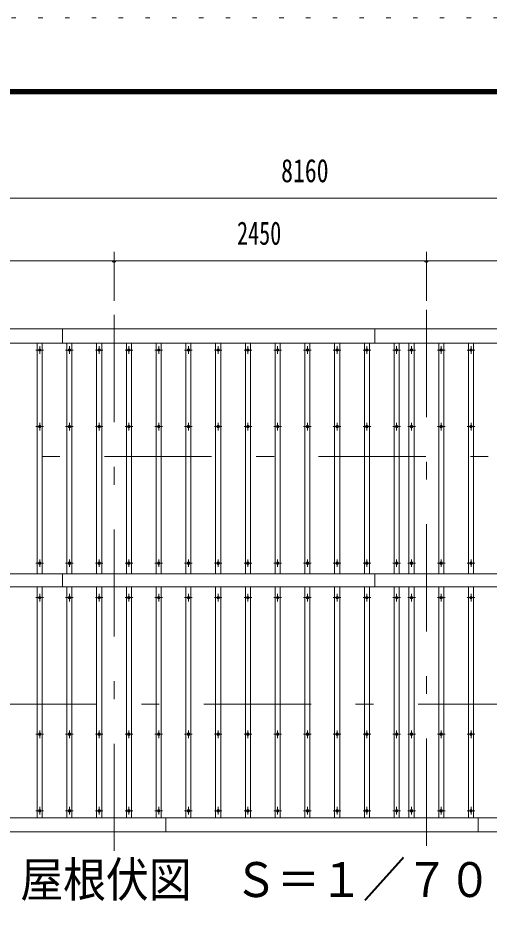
# Model space of a CAD drawing. Units: millimetres, scale not verified. Extents: x -30294 to 30299, y -14700 to 14700.
# Drawn here: x -5561 to -1864, y 7701 to 14700 of the extents above; entities that cross this region are included whole.
import ezdxf
from ezdxf.enums import TextEntityAlignment as Align

# ---------------------------------------------------------------- set-up
doc = ezdxf.new("R2010")
doc.units = ezdxf.units.MM
doc.header["$LTSCALE"] = 70
doc.linetypes.add('USER3', pattern=[24, 12, -5, 2, -5])
doc.linetypes.add('USER4', pattern=[3, 0.5, -2.5])
for name, color, linetype, lineweight in [('0-2_1-0BOLD', 7, 'Continuous', 18), ('0-3_1-2CENTER', 3, 'USER3', 18), ('0-4_1-4THIN', 4, 'Continuous', 18), ('0-5_1-5DIM', 3, 'Continuous', 18), ('0-C_F-F', 5, 'Continuous', 18), ('0-D_F-E_J_ADD', 5, 'USER4', 18)]:
    doc.layers.add(name, color=color, linetype=linetype, lineweight=lineweight)
doc.styles.add('ＭＳ ゴシック', font='')
doc.styles.get('ＭＳ ゴシック').set_extended_font_data('MS Gothic')

msp = doc.modelspace()

# ---------------------------------------------------------------- linework, layer by layer
at = {"layer": '0-2_1-0BOLD'}
for p, q in [((-5211.37, 12152.54), (-5211.37, 12262.54)), ((-2761.37, 12262.54), (-2761.37, 12152.54)), ((-7311.37, 12152.54), (848.62, 12152.54)), ((-5211.37, 10242.03), (-5211.37, 10343.06)), ((-2761.37, 10343.06), (-2761.37, 10242.03)), ((848.62, 8432.54), (-7311.37, 8432.54)), ((-4401.37, 8432.54), (-4401.37, 8322.54)), ((-1951.37, 8432.54), (-1951.37, 8322.54))]:
    msp.add_line(p, q, dxfattribs=at)
for points in [[(-7311.37, 10343.06), (-7311.37, 12262.54), (848.62, 12262.54), (848.62, 10343.06)], [(848.62, 8322.54), (-7311.37, 8322.54), (-7311.37, 10242.03), (848.62, 10242.03)]]:
    msp.add_lwpolyline(points, close=True, dxfattribs=at)
for centre in [(-5389.7, 12097.54), (-5156.37, 12097.54), (-4923.04, 12097.54), (-4689.7, 12097.54), (-4456.37, 12097.54), (-4223.04, 12097.54), (-3989.7, 12097.54), (-3756.37, 12097.54), (-3523.04, 12097.54), (-3289.7, 12097.54), (-3056.37, 12097.54), (-2823.04, 12097.54), (-2589.7, 12097.54), (-2473.04, 12097.54), (-2239.7, 12097.54), (-2006.37, 12097.54), (-5389.7, 11497.54), (-5156.37, 11497.54), (-4923.04, 11497.54), (-4689.7, 11497.54), (-4456.37, 11497.54), (-4223.04, 11497.54), (-3989.7, 11497.54), (-3756.37, 11497.54), (-3523.04, 11497.54), (-3289.7, 11497.54), (-3056.37, 11497.54), (-2823.04, 11497.54), (-2589.7, 11497.54), (-2473.04, 11497.54), (-2239.7, 11497.54), (-2006.37, 11497.54), (-5389.7, 10427.54), (-5156.37, 10427.54), (-4923.04, 10427.54), (-4689.7, 10427.54), (-4456.37, 10427.54), (-4223.04, 10427.54), (-3989.7, 10427.54), (-3756.37, 10427.54), (-3523.04, 10427.54), (-3289.7, 10427.54), (-3056.37, 10427.54), (-2823.04, 10427.54), (-2589.7, 10427.54), (-2473.04, 10427.54), (-2239.7, 10427.54), (-2006.37, 10427.54), (-5389.7, 10157.54), (-5156.37, 10157.54), (-4923.04, 10157.54), (-4689.7, 10157.54), (-4456.37, 10157.54), (-4223.04, 10157.54), (-3989.7, 10157.54), (-3756.37, 10157.54), (-3523.04, 10157.54), (-3289.7, 10157.54), (-3056.37, 10157.54), (-2823.04, 10157.54), (-2589.7, 10157.54), (-2473.04, 10157.54), (-2239.7, 10157.54), (-2006.37, 10157.54), (-5389.7, 9087.55), (-5156.37, 9087.55), (-4923.04, 9087.55), (-4689.7, 9087.55), (-4456.37, 9087.55), (-4223.04, 9087.55), (-3989.7, 9087.55), (-3756.37, 9087.55), (-3523.04, 9087.55), (-3289.7, 9087.55), (-3056.37, 9087.55), (-2823.04, 9087.55), (-2589.7, 9087.55), (-2473.04, 9087.55), (-2239.7, 9087.55), (-2006.37, 9087.55), (-5389.7, 8487.55), (-5156.37, 8487.55), (-4923.04, 8487.55), (-4689.7, 8487.55), (-4456.37, 8487.55), (-4223.04, 8487.55), (-3989.7, 8487.55), (-3756.37, 8487.55), (-3523.04, 8487.55), (-3289.7, 8487.55), (-3056.37, 8487.55), (-2823.04, 8487.55), (-2589.7, 8487.55), (-2473.04, 8487.55), (-2239.7, 8487.55), (-2006.37, 8487.55)]:
    msp.add_circle(centre, 10, dxfattribs=at)
at = {"layer": '0-3_1-2CENTER'}
for p, q in [((-4806.37, 8172.54), (-4806.37, 12412.55)), ((-2356.37, 12412.55), (-2356.37, 8172.54)), ((-5389.7, 12127.54), (-5389.7, 12067.54)), ((-5156.37, 12067.54), (-5156.37, 12127.54)), ((-4923.04, 12127.54), (-4923.04, 12067.54)), ((-4689.7, 12067.54), (-4689.7, 12127.54)), ((-4456.37, 12127.54), (-4456.37, 12067.54)), ((-4223.04, 12067.54), (-4223.04, 12127.54)), ((-3989.7, 12127.54), (-3989.7, 12067.54)), ((-3756.37, 12067.54), (-3756.37, 12127.54)), ((-3523.04, 12127.54), (-3523.04, 12067.54)), ((-3289.7, 12067.54), (-3289.7, 12127.54)), ((-3056.37, 12127.54), (-3056.37, 12067.54)), ((-2823.04, 12127.54), (-2823.04, 12067.54)), ((-2589.7, 12127.54), (-2589.7, 12067.54)), ((-2473.04, 12067.54), (-2473.04, 12127.54)), ((-2239.7, 12067.54), (-2239.7, 12127.54)), ((-2006.37, 12127.54), (-2006.37, 12067.54)), ((-5359.71, 12097.54), (-5419.71, 12097.54)), ((-5126.37, 12097.54), (-5186.37, 12097.54)), ((-4893.04, 12097.54), (-4953.04, 12097.54)), ((-4659.71, 12097.54), (-4719.71, 12097.54)), ((-4426.37, 12097.54), (-4486.37, 12097.54)), ((-4193.04, 12097.54), (-4253.04, 12097.54)), ((-3959.71, 12097.54), (-4019.71, 12097.54)), ((-3726.37, 12097.54), (-3786.37, 12097.54)), ((-3493.04, 12097.54), (-3553.04, 12097.54)), ((-3259.71, 12097.54), (-3319.71, 12097.54)), ((-3026.37, 12097.54), (-3086.37, 12097.54)), ((-2793.04, 12097.54), (-2853.04, 12097.54)), ((-2559.71, 12097.54), (-2619.71, 12097.54)), ((-2443.04, 12097.54), (-2503.04, 12097.54)), ((-2209.7, 12097.54), (-2269.7, 12097.54)), ((-1976.37, 12097.54), (-2036.37, 12097.54)), ((-5419.71, 11497.54), (-5359.71, 11497.54)), ((-5389.7, 11467.54), (-5389.7, 11527.54)), ((-5126.37, 11497.54), (-5186.37, 11497.54)), ((-5156.37, 11527.54), (-5156.37, 11467.54)), ((-4953.04, 11497.54), (-4893.04, 11497.54)), ((-4923.04, 11467.54), (-4923.04, 11527.54)), ((-4659.71, 11497.54), (-4719.71, 11497.54)), ((-4689.7, 11527.54), (-4689.7, 11467.54)), ((-4486.37, 11497.54), (-4426.37, 11497.54)), ((-4456.37, 11467.54), (-4456.37, 11527.54)), ((-4193.04, 11497.54), (-4253.04, 11497.54)), ((-4223.04, 11527.54), (-4223.04, 11467.54)), ((-4019.71, 11497.54), (-3959.71, 11497.54)), ((-3989.7, 11467.54), (-3989.7, 11527.54)), ((-3726.37, 11497.54), (-3786.37, 11497.54)), ((-3756.37, 11527.54), (-3756.37, 11467.54)), ((-3553.04, 11497.54), (-3493.04, 11497.54)), ((-3523.04, 11467.54), (-3523.04, 11527.54)), ((-3259.71, 11497.54), (-3319.71, 11497.54)), ((-3289.7, 11527.54), (-3289.7, 11467.54)), ((-3086.37, 11497.54), (-3026.37, 11497.54)), ((-3056.37, 11467.54), (-3056.37, 11527.54)), ((-2793.04, 11497.54), (-2853.04, 11497.54)), ((-2823.04, 11527.54), (-2823.04, 11467.54)), ((-2619.71, 11497.54), (-2559.71, 11497.54)), ((-2589.7, 11527.54), (-2589.7, 11467.54)), ((-2503.04, 11497.54), (-2443.04, 11497.54)), ((-2473.04, 11467.54), (-2473.04, 11527.54)), ((-2269.7, 11497.54), (-2209.7, 11497.54)), ((-2239.7, 11467.54), (-2239.7, 11527.54)), ((-1976.37, 11497.54), (-2036.37, 11497.54)), ((-2006.37, 11527.54), (-2006.37, 11467.54)), ((998.63, 11262.54), (-7461.37, 11262.54)), ((-5389.7, 10397.54), (-5389.7, 10457.54)), ((-5156.37, 10457.54), (-5156.37, 10397.54)), ((-4923.04, 10457.54), (-4923.04, 10397.54)), ((-4689.7, 10397.54), (-4689.7, 10457.54)), ((-4456.37, 10397.54), (-4456.37, 10457.54)), ((-4223.04, 10457.54), (-4223.04, 10397.54)), ((-3989.7, 10457.54), (-3989.7, 10397.54)), ((-3756.37, 10397.54), (-3756.37, 10457.54)), ((-3523.04, 10397.54), (-3523.04, 10457.54)), ((-3289.7, 10457.54), (-3289.7, 10397.54)), ((-3056.37, 10457.54), (-3056.37, 10397.54)), ((-2823.04, 10397.54), (-2823.04, 10457.54)), ((-2589.7, 10397.54), (-2589.7, 10457.54)), ((-2473.04, 10457.54), (-2473.04, 10397.54)), ((-2239.7, 10457.54), (-2239.7, 10397.54)), ((-2006.37, 10397.54), (-2006.37, 10457.54)), ((-5359.71, 10427.54), (-5419.71, 10427.54)), ((-5186.37, 10427.54), (-5126.37, 10427.54)), ((-4893.04, 10427.54), (-4953.04, 10427.54)), ((-4659.71, 10427.54), (-4719.71, 10427.54)), ((-4426.37, 10427.54), (-4486.37, 10427.54)), ((-4253.04, 10427.54), (-4193.04, 10427.54)), ((-3959.71, 10427.54), (-4019.71, 10427.54)), ((-3726.37, 10427.54), (-3786.37, 10427.54)), ((-3493.04, 10427.54), (-3553.04, 10427.54)), ((-3319.71, 10427.54), (-3259.71, 10427.54)), ((-3026.37, 10427.54), (-3086.37, 10427.54)), ((-2793.04, 10427.54), (-2853.04, 10427.54)), ((-2559.71, 10427.54), (-2619.71, 10427.54)), ((-2503.04, 10427.54), (-2443.04, 10427.54)), ((-2209.7, 10427.54), (-2269.7, 10427.54)), ((-1976.37, 10427.54), (-2036.37, 10427.54)), ((-5359.71, 10157.54), (-5419.71, 10157.54)), ((-5389.7, 10127.55), (-5389.7, 10187.55)), ((-5126.37, 10157.54), (-5186.37, 10157.54)), ((-5156.37, 10187.55), (-5156.37, 10127.55)), ((-4893.04, 10157.54), (-4953.04, 10157.54)), ((-4923.04, 10187.55), (-4923.04, 10127.55)), ((-4719.71, 10157.54), (-4659.71, 10157.54)), ((-4689.7, 10127.55), (-4689.7, 10187.55)), ((-4426.37, 10157.54), (-4486.37, 10157.54)), ((-4456.37, 10127.55), (-4456.37, 10187.55)), ((-4193.04, 10157.54), (-4253.04, 10157.54)), ((-4223.04, 10187.55), (-4223.04, 10127.55)), ((-3959.71, 10157.54), (-4019.71, 10157.54)), ((-3989.7, 10187.55), (-3989.7, 10127.55)), ((-3786.37, 10157.54), (-3726.37, 10157.54)), ((-3756.37, 10127.55), (-3756.37, 10187.55)), ((-3493.04, 10157.54), (-3553.04, 10157.54)), ((-3523.04, 10127.55), (-3523.04, 10187.55)), ((-3259.71, 10157.54), (-3319.71, 10157.54)), ((-3289.7, 10187.55), (-3289.7, 10127.55)), ((-3026.37, 10157.54), (-3086.37, 10157.54)), ((-3056.37, 10187.55), (-3056.37, 10127.55)), ((-2853.04, 10157.54), (-2793.04, 10157.54)), ((-2823.04, 10127.55), (-2823.04, 10187.55)), ((-2559.71, 10157.54), (-2619.71, 10157.54)), ((-2589.7, 10127.55), (-2589.7, 10187.55)), ((-2443.04, 10157.54), (-2503.04, 10157.54)), ((-2473.04, 10187.55), (-2473.04, 10127.55)), ((-2209.7, 10157.54), (-2269.7, 10157.54)), ((-2239.7, 10187.55), (-2239.7, 10127.55)), ((-2036.37, 10157.54), (-1976.37, 10157.54)), ((-2006.37, 10127.55), (-2006.37, 10187.55)), ((-7461.37, 9322.54), (998.63, 9322.54)), ((-5389.7, 9117.55), (-5389.7, 9057.54)), ((-5156.37, 9057.54), (-5156.37, 9117.55)), ((-4923.04, 9117.55), (-4923.04, 9057.54)), ((-4689.7, 9057.54), (-4689.7, 9117.55)), ((-4456.37, 9117.55), (-4456.37, 9057.54)), ((-4223.04, 9057.54), (-4223.04, 9117.55)), ((-3989.7, 9117.55), (-3989.7, 9057.54)), ((-3756.37, 9057.54), (-3756.37, 9117.55)), ((-3523.04, 9117.55), (-3523.04, 9057.54)), ((-3289.7, 9057.54), (-3289.7, 9117.55)), ((-3056.37, 9117.55), (-3056.37, 9057.54)), ((-2823.04, 9117.55), (-2823.04, 9057.54)), ((-2589.7, 9117.55), (-2589.7, 9057.54)), ((-2473.04, 9057.54), (-2473.04, 9117.55)), ((-2239.7, 9057.54), (-2239.7, 9117.55)), ((-2006.37, 9117.55), (-2006.37, 9057.54)), ((-5359.71, 9087.55), (-5419.71, 9087.55)), ((-5126.37, 9087.55), (-5186.37, 9087.55)), ((-4893.04, 9087.55), (-4953.04, 9087.55)), ((-4659.71, 9087.55), (-4719.71, 9087.55)), ((-4426.37, 9087.55), (-4486.37, 9087.55)), ((-4193.04, 9087.55), (-4253.04, 9087.55)), ((-3959.71, 9087.55), (-4019.71, 9087.55)), ((-3726.37, 9087.55), (-3786.37, 9087.55)), ((-3493.04, 9087.55), (-3553.04, 9087.55)), ((-3259.71, 9087.55), (-3319.71, 9087.55)), ((-3026.37, 9087.55), (-3086.37, 9087.55)), ((-2793.04, 9087.55), (-2853.04, 9087.55)), ((-2559.71, 9087.55), (-2619.71, 9087.55)), ((-2443.04, 9087.55), (-2503.04, 9087.55)), ((-2209.7, 9087.55), (-2269.7, 9087.55)), ((-1976.37, 9087.55), (-2036.37, 9087.55)), ((-5419.71, 8487.55), (-5359.71, 8487.55)), ((-5389.7, 8517.55), (-5389.7, 8457.55)), ((-5186.37, 8487.55), (-5126.37, 8487.55)), ((-5156.37, 8517.55), (-5156.37, 8457.55)), ((-4953.04, 8487.55), (-4893.04, 8487.55)), ((-4923.04, 8517.55), (-4923.04, 8457.55)), ((-4719.71, 8487.55), (-4659.71, 8487.55)), ((-4689.7, 8517.55), (-4689.7, 8457.55)), ((-4486.37, 8487.55), (-4426.37, 8487.55)), ((-4456.37, 8517.55), (-4456.37, 8457.55)), ((-4253.04, 8487.55), (-4193.04, 8487.55)), ((-4223.04, 8517.55), (-4223.04, 8457.55)), ((-4019.71, 8487.55), (-3959.71, 8487.55)), ((-3989.7, 8517.55), (-3989.7, 8457.55)), ((-3786.37, 8487.55), (-3726.37, 8487.55)), ((-3756.37, 8517.55), (-3756.37, 8457.55)), ((-3553.04, 8487.55), (-3493.04, 8487.55)), ((-3523.04, 8517.55), (-3523.04, 8457.55)), ((-3319.71, 8487.55), (-3259.71, 8487.55)), ((-3289.7, 8517.55), (-3289.7, 8457.55)), ((-3086.37, 8487.55), (-3026.37, 8487.55)), ((-3056.37, 8517.55), (-3056.37, 8457.55)), ((-2853.04, 8487.55), (-2793.04, 8487.55)), ((-2823.04, 8517.55), (-2823.04, 8457.55)), ((-2619.71, 8487.55), (-2559.71, 8487.55)), ((-2589.7, 8457.55), (-2589.7, 8517.55)), ((-2503.04, 8487.55), (-2443.04, 8487.55)), ((-2473.04, 8517.55), (-2473.04, 8457.55)), ((-2269.7, 8487.55), (-2209.7, 8487.55)), ((-2239.7, 8517.55), (-2239.7, 8457.55)), ((-2036.37, 8487.55), (-1976.37, 8487.55)), ((-2006.37, 8517.55), (-2006.37, 8457.55))]:
    msp.add_line(p, q, dxfattribs=at)
at = {"layer": '0-4_1-4THIN'}
for p, q in [((-5409.71, 12152.54), (-5409.71, 10343.05)), ((-5369.71, 10343.05), (-5369.71, 12152.54)), ((-5176.37, 10343.05), (-5176.37, 12152.54)), ((-5136.38, 12152.54), (-5136.38, 10343.05)), ((-4943.04, 12152.54), (-4943.04, 10343.05)), ((-4903.04, 10343.05), (-4903.04, 12152.54)), ((-4709.71, 10343.05), (-4709.71, 12152.54)), ((-4669.71, 12152.54), (-4669.71, 10343.05)), ((-4476.37, 12152.54), (-4476.37, 10343.05)), ((-4436.38, 10343.05), (-4436.38, 12152.54)), ((-4243.04, 10343.05), (-4243.04, 12152.54)), ((-4203.04, 12152.54), (-4203.04, 10343.05)), ((-4009.71, 12152.54), (-4009.71, 10343.05)), ((-3969.71, 10343.05), (-3969.71, 12152.54)), ((-3776.37, 10343.05), (-3776.37, 12152.54)), ((-3736.38, 12152.54), (-3736.38, 10343.05)), ((-3543.04, 12152.54), (-3543.04, 10343.05)), ((-3503.04, 10343.05), (-3503.04, 12152.54)), ((-3309.71, 10343.05), (-3309.71, 12152.54)), ((-3269.71, 12152.54), (-3269.71, 10343.05)), ((-3076.37, 12152.54), (-3076.37, 10343.05)), ((-3036.38, 10343.05), (-3036.38, 12152.54)), ((-2843.04, 10343.05), (-2843.04, 12152.54)), ((-2803.04, 12152.54), (-2803.04, 10343.05)), ((-2609.71, 12152.54), (-2609.71, 10343.05)), ((-2569.71, 10343.05), (-2569.71, 12152.54)), ((-2493.04, 12152.54), (-2493.04, 10343.05)), ((-2453.04, 10343.05), (-2453.04, 12152.54)), ((-2259.71, 10343.05), (-2259.71, 12152.54)), ((-2219.71, 12152.54), (-2219.71, 10343.05)), ((-2026.38, 12152.54), (-2026.38, 10343.05)), ((-1986.37, 10343.05), (-1986.37, 12152.54)), ((-5409.71, 10242.04), (-5409.71, 8432.55)), ((-5369.71, 8432.55), (-5369.71, 10242.04)), ((-5176.37, 8432.55), (-5176.37, 10242.04)), ((-5136.38, 10242.04), (-5136.38, 8432.55)), ((-4943.04, 10242.04), (-4943.04, 8432.55)), ((-4903.04, 8432.55), (-4903.04, 10242.04)), ((-4709.71, 8432.55), (-4709.71, 10242.04)), ((-4669.71, 10242.04), (-4669.71, 8432.55)), ((-4476.37, 10242.04), (-4476.37, 8432.55)), ((-4436.38, 8432.55), (-4436.38, 10242.04)), ((-4243.04, 8432.55), (-4243.04, 10242.04)), ((-4203.04, 10242.04), (-4203.04, 8432.55)), ((-4009.71, 10242.04), (-4009.71, 8432.55)), ((-3969.71, 8432.55), (-3969.71, 10242.04)), ((-3776.37, 8432.55), (-3776.37, 10242.04)), ((-3736.38, 10242.04), (-3736.38, 8432.55)), ((-3543.04, 10242.04), (-3543.04, 8432.55)), ((-3503.04, 8432.55), (-3503.04, 10242.04)), ((-3309.71, 8432.55), (-3309.71, 10242.04)), ((-3269.71, 10242.04), (-3269.71, 8432.55)), ((-3076.37, 10242.04), (-3076.37, 8432.55)), ((-3036.38, 8432.55), (-3036.38, 10242.04)), ((-2843.04, 8432.55), (-2843.04, 10242.04)), ((-2803.04, 10242.04), (-2803.04, 8432.55)), ((-2609.71, 10242.04), (-2609.71, 8432.55)), ((-2569.71, 8432.55), (-2569.71, 10242.04)), ((-2493.04, 10242.04), (-2493.04, 8432.55)), ((-2453.04, 8432.55), (-2453.04, 10242.04)), ((-2259.71, 8432.55), (-2259.71, 10242.04)), ((-2219.71, 10242.04), (-2219.71, 8432.55)), ((-2026.38, 10242.04), (-2026.38, 8432.55)), ((-1986.37, 8432.55), (-1986.37, 10242.04))]:
    msp.add_line(p, q, dxfattribs=at)
at = {"layer": '0-5_1-5DIM'}
for p, q in [((-7311.37, 13287.54), (848.62, 13287.54)), ((-4806.37, 12482.55), (-4806.37, 12867.54)), ((-2356.37, 12867.54), (-2356.37, 12482.55)), ((-6906.37, 12797.54), (-4806.37, 12797.54)), ((-4792.37, 12797.54), (-4820.37, 12797.54)), ((-4806.37, 12797.54), (-2356.37, 12797.54)), ((-2342.37, 12797.54), (-2370.37, 12797.54)), ((-2356.37, 12797.54), (443.63, 12797.54))]:
    msp.add_line(p, q, dxfattribs=at)
for centre in [(-4806.37, 12797.54), (-2356.37, 12797.54)]:
    msp.add_arc(centre, 14, 180, 0, dxfattribs=at)
at = {"layer": '0-C_F-F'}
for points in [[(29599.18, -14000), (-10580.82, -14000), (-10580.82, 14140), (29599.18, 14140)], [(29595.67, -13996.5), (-10577.32, -13996.5), (-10577.32, 14136.5), (29595.67, 14136.5)], [(29592.17, -13993), (29592.17, 14133), (-10573.82, 14133), (-10573.82, -13993)], [(29588.67, -13989.5), (-10570.32, -13989.5), (-10570.32, 14129.5), (29588.67, 14129.5)], [(29585.18, -13986), (29585.18, 14126), (-10566.82, 14126), (-10566.82, -13986)], [(29581.68, -13982.5), (-10563.32, -13982.5), (-10563.32, 14122.5), (29581.68, 14122.5)], [(29578.17, -13979), (29578.17, 14119), (-10559.82, 14119), (-10559.82, -13979)], [(29574.68, -13975.5), (-10556.32, -13975.5), (-10556.32, 14115.5), (29574.68, 14115.5)], [(29571.17, -13972), (-10552.82, -13972), (-10552.82, 14112), (29571.17, 14112)], [(29567.68, -13968.5), (-10549.32, -13968.5), (-10549.32, 14108.5), (29567.68, 14108.5)], [(29564.17, -13965), (29564.17, 14105), (-10545.82, 14105), (-10545.82, -13965)]]:
    msp.add_lwpolyline(points, close=True, dxfattribs=at)
at = {"layer": '0-D_F-E_J_ADD'}
msp.add_lwpolyline([(30299.18, -14700), (-11280.82, -14700), (-11280.82, 14700), (30299.18, 14700)], close=True, dxfattribs=at)

# ---------------------------------------------------------------- texts
at = {"layer": '0-5_1-5DIM', "color": 7, "style": 'ＭＳ ゴシック'}
for s, height, width, p in [('8160', 182.3, 0.75, (-3495.89, 13357.54)), ('2450', 182.3, 0.7, (-3841.78, 12867.54)), ('屋根伏図\u3000Ｓ＝１／７０', 273.5, 0.9, (-5541.37, 7729.85))]:
    msp.add_text(s, height=height, dxfattribs=dict(at, width=width)).set_placement(p, align=Align.BOTTOM_LEFT)

doc.saveas('drawing.dxf')
